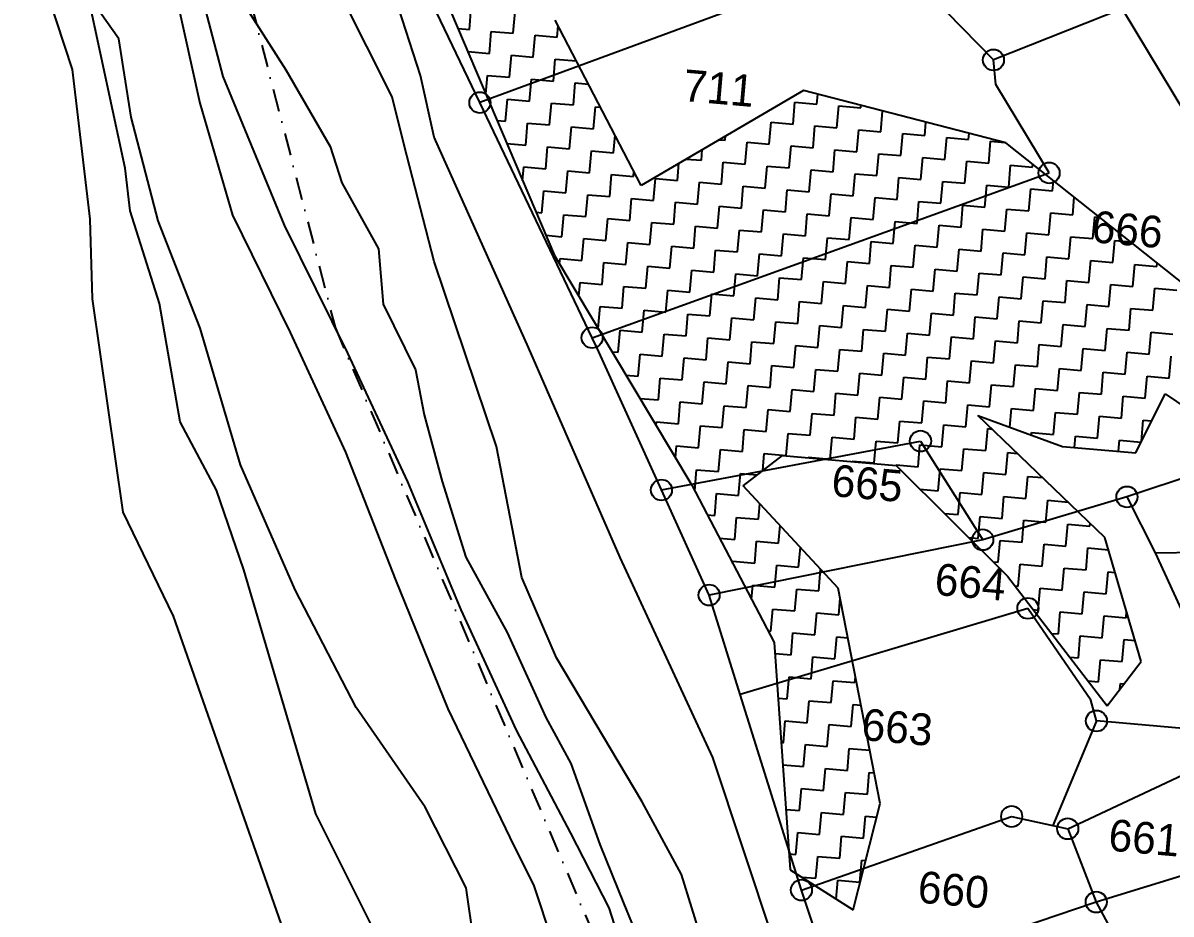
# Model space of a CAD drawing. Header units: metres. Extents: x 302356 to 305648, y 1939949 to 1943623.
# Drawn here: x 302390 to 302644.2, y 1941786.5 to 1941983.8 of the extents above; entities that cross this region are included whole.
import ezdxf

# ---------------------------------------------------------------- set-up
doc = ezdxf.new("R2010")
doc.units = ezdxf.units.M
doc.linetypes.add('DASHDOT', pattern=[1, 0.5, -0.25, 0, -0.25])
for name, color, linetype in [('LINE_WATER', 4, 'Continuous'), ('POLY_HATCH', 12, 'Continuous'), ('POLY_PARCEL', 6, 'Continuous'), ('POLY_WATER', 4, 'Continuous'), ('TEXT_PARCEL', 7, 'Continuous'), ('V_BOUND_STREAM_LINE', 7, 'DASHDOT')]:
    doc.layers.add(name, color=color, linetype=linetype)
doc.styles.add('TEXT_MAP', font='')
doc.styles.get('TEXT_MAP').set_extended_font_data('Kruti Dev 050')

msp = doc.modelspace()

# ---------------------------------------------------------------- linework, layer by layer
for centre in [(302604.87, 1941975.59), (302491.18, 1941966.15), (302617.2, 1941950.59), (302516.03, 1941914.12), (302588.72, 1941891.23), (302531.38, 1941880.4), (302634.42, 1941878.86), (302602.5, 1941869.38), (302541.93, 1941857.15), (302612.5, 1941854.2), (302627.67, 1941829.27), (302608.9, 1941808.12), (302621.31, 1941805.41), (302562.37, 1941791.83), (302627.63, 1941789.18)]:
    msp.add_circle(centre, 2.33)
at = {"layer": 'LINE_WATER'}
for p, q in [((302478.05, 1941972.18), (302466.36, 1942008.43)), ((302434.32, 1941971.91), (302426.9, 1942000.36)), ((302433.64, 1941996.36), (302448.25, 1941973.38)), ((302423.14, 1941993.61), (302429.16, 1941966.01)), ((302411.23, 1941980.26), (302404.39, 1941990.12)), ((302412.68, 1941951.62), (302404.39, 1941990.12)), ((302471.79, 1941967.43), (302460.23, 1941990.38)), ((302414, 1941962.94), (302411.23, 1941980.26)), ((302448.25, 1941973.38), (302458.01, 1941956.43)), ((302447.94, 1941939.01), (302434.32, 1941971.91)), ((302481.06, 1941958.5), (302478.05, 1941972.18)), ((302474.39, 1941956.71), (302471.79, 1941967.43)), ((302429.16, 1941966.01), (302436.41, 1941941.24)), ((302419.94, 1941939.99), (302414, 1941962.94)), ((302501.92, 1941911.95), (302481.06, 1941958.5)), ((302458.01, 1941956.43), (302460.6, 1941948.4)), ((302481.07, 1941931.01), (302474.39, 1941956.71)), ((302413.78, 1941942.18), (302412.68, 1941951.62)), ((302460.6, 1941948.4), (302468.74, 1941933.79)), ((302420.26, 1941921.69), (302413.78, 1941942.18)), ((302429.23, 1941916.25), (302419.94, 1941939.99)), ((302436.41, 1941941.24), (302449.17, 1941915.25)), ((302461.96, 1941910.72), (302447.94, 1941939.01)), ((302468.74, 1941933.79), (302469.74, 1941921.5)), ((302494.85, 1941890.05), (302481.07, 1941931.01)), ((302424.82, 1941895.49), (302420.26, 1941921.69)), ((302469.74, 1941921.5), (302476.9, 1941906.98)), ((302438.19, 1941885.96), (302429.23, 1941916.25)), ((302449.17, 1941915.25), (302461.4, 1941888.81)), ((302522.23, 1941865.44), (302501.92, 1941911.95)), ((302475.24, 1941882.24), (302461.96, 1941910.72)), ((302476.9, 1941906.98), (302478.85, 1941897.05)), ((302478.85, 1941897.05), (302482.82, 1941882.31)), ((302432.85, 1941880.34), (302424.82, 1941895.49)), ((302461.4, 1941888.81), (302472.49, 1941860.53)), ((302500.5, 1941861.02), (302494.85, 1941890.05)), ((302450.32, 1941858.31), (302438.19, 1941885.96)), ((302487.06, 1941853.89), (302475.24, 1941882.24)), ((302482.82, 1941882.31), (302488.07, 1941865.51)), ((302438.89, 1941862.7), (302432.85, 1941880.34)), ((302488.07, 1941865.51), (302497.25, 1941848.86)), ((302542.73, 1941821.16), (302522.23, 1941865.44)), ((302454.89, 1941808.7), (302438.89, 1941862.7)), ((302472.49, 1941860.53), (302484.05, 1941831.96)), ((302508.12, 1941843.28), (302500.5, 1941861.02)), ((302463.8, 1941832.26), (302450.32, 1941858.31)), ((302499.27, 1941827.22), (302487.06, 1941853.89)), ((302497.25, 1941848.86), (302505.75, 1941830.07)), ((302527.08, 1941811.38), (302508.12, 1941843.28)), ((302479.1, 1941810.19), (302463.8, 1941832.26)), ((302484.05, 1941831.96), (302497.81, 1941803.44)), ((302505.75, 1941830.07), (302511.33, 1941819.83)), ((302511.33, 1941804.46), (302499.27, 1941827.22)), ((302511.33, 1941819.83), (302517.71, 1941801.95)), ((302556.71, 1941779.12), (302542.73, 1941821.16)), ((302488.17, 1941792.33), (302479.1, 1941810.19)), ((302535.81, 1941795.26), (302527.08, 1941811.38)), ((302477.63, 1941763.14), (302454.89, 1941808.7)), ((302497.81, 1941803.44), (302503.11, 1941792.74)), ((302519.78, 1941787.87), (302511.33, 1941804.46)), ((302517.71, 1941801.95), (302523.04, 1941788.81)), ((302543.82, 1941769.43), (302535.81, 1941795.26)), ((302491.9, 1941766.39), (302488.17, 1941792.33)), ((302503.11, 1941792.74), (302509.98, 1941772.14)), ((302527.42, 1941764.76), (302519.78, 1941787.87)), ((302523.04, 1941788.81), (302528.79, 1941774.89))]:
    msp.add_line(p, q, dxfattribs=at)
at = {"layer": 'POLY_HATCH', "ltscale": 10}
for p, q in [((302466.19, 1942029.92), (302507.71, 1941932.3)), ((302526.87, 1941947.84), (302507.85, 1941984.42)), ((302562.8, 1941968.81), (302526.87, 1941947.84)), ((302607.61, 1941957.26), (302562.8, 1941968.81)), ((302656.83, 1941918.12), (302607.61, 1941957.26)), ((302507.71, 1941932.3), (302538.08, 1941881.46)), ((302636.41, 1941888.65), (302642.86, 1941901.69)), ((302642.86, 1941901.69), (302672.28, 1941881.8)), ((302629.56, 1941869.9), (302601.4, 1941896.9)), ((302601.4, 1941896.9), (302620.15, 1941890.06)), ((302620.15, 1941890.06), (302636.41, 1941888.65)), ((302549.43, 1941881.34), (302558.2, 1941888.02)), ((302558.2, 1941888.02), (302583.32, 1941885.83)), ((302583.32, 1941885.83), (302607.98, 1941861.36)), ((302538.08, 1941881.46), (302556.36, 1941846.64)), ((302570.53, 1941858.67), (302549.43, 1941881.34)), ((302637.59, 1941842.41), (302629.56, 1941869.9)), ((302607.98, 1941861.36), (302630.04, 1941832.65)), ((302579.78, 1941810.99), (302570.53, 1941858.67)), ((302556.36, 1941846.64), (302559.9, 1941796.35)), ((302630.04, 1941832.65), (302637.59, 1941842.41)), ((302573.81, 1941787.46), (302579.78, 1941810.99)), ((302559.9, 1941796.35), (302573.81, 1941787.46))]:
    msp.add_line(p, q, dxfattribs=at)
at = {"layer": 'POLY_HATCH', "linetype": 'Continuous', "ltscale": 10}
for p, q in [((302488.85, 1941982.34), (302489.27, 1941987.2)), ((302498.57, 1941981.49), (302499, 1941986.35)), ((302486.34, 1941982.56), (302488.85, 1941982.34)), ((302508.3, 1941980.65), (302508.51, 1941983.15)), ((302493.29, 1941977.05), (302493.71, 1941981.91)), ((302493.71, 1941981.91), (302498.57, 1941981.49)), ((302503.01, 1941976.21), (302503.43, 1941981.07)), ((302503.43, 1941981.07), (302508.3, 1941980.65)), ((302488.5, 1941977.47), (302493.29, 1941977.05)), ((302497.73, 1941971.77), (302498.15, 1941976.63)), ((302498.15, 1941976.63), (302503.01, 1941976.21)), ((302507.45, 1941970.92), (302507.87, 1941975.78)), ((302507.87, 1941975.78), (302512.55, 1941975.38)), ((302492.51, 1941968.06), (302492.87, 1941972.19)), ((302492.87, 1941972.19), (302497.73, 1941971.77)), ((302502.16, 1941966.49), (302502.59, 1941971.35)), ((302502.59, 1941971.35), (302507.45, 1941970.92)), ((302511.89, 1941965.64), (302512.31, 1941970.5)), ((302512.31, 1941970.5), (302515.22, 1941970.25)), ((302565.78, 1941965.84), (302565.97, 1941968)), ((302496.88, 1941962.05), (302497.3, 1941966.91)), ((302497.3, 1941966.91), (302502.16, 1941966.49)), ((302506.6, 1941961.2), (302507.03, 1941966.06)), ((302507.03, 1941966.06), (302511.89, 1941965.64)), ((302516.32, 1941960.35), (302516.75, 1941965.22)), ((302516.75, 1941965.22), (302517.89, 1941965.12)), ((302560.5, 1941961.41), (302560.92, 1941966.27)), ((302560.92, 1941966.27), (302565.78, 1941965.84)), ((302570.22, 1941960.56), (302570.64, 1941965.42)), ((302570.64, 1941965.42), (302575.5, 1941965)), ((302575.5, 1941965), (302575.55, 1941965.53)), ((302494.99, 1941962.21), (302496.88, 1941962.05)), ((302579.94, 1941959.71), (302580.34, 1941964.29)), ((302501.32, 1941956.76), (302501.74, 1941961.62)), ((302501.74, 1941961.62), (302506.6, 1941961.2)), ((302511.04, 1941955.92), (302511.46, 1941960.78)), ((302511.46, 1941960.78), (302516.32, 1941960.35)), ((302555.21, 1941956.97), (302555.64, 1941961.83)), ((302555.64, 1941961.83), (302560.5, 1941961.41)), ((302564.93, 1941956.12), (302565.36, 1941960.98)), ((302565.36, 1941960.98), (302570.22, 1941960.56)), ((302574.66, 1941955.28), (302575.08, 1941960.14)), ((302575.08, 1941960.14), (302579.94, 1941959.71)), ((302589.66, 1941958.87), (302589.92, 1941961.82)), ((302497.15, 1941957.13), (302501.32, 1941956.76)), ((302520.76, 1941955.07), (302521.1, 1941958.94)), ((302544.15, 1941957.93), (302545.49, 1941957.82)), ((302545.49, 1941957.82), (302545.57, 1941958.76)), ((302549.93, 1941952.53), (302550.35, 1941957.39)), ((302550.35, 1941957.39), (302555.21, 1941956.97)), ((302584.38, 1941954.43), (302584.8, 1941959.29)), ((302584.8, 1941959.29), (302589.66, 1941958.87)), ((302594.1, 1941953.58), (302594.52, 1941958.44)), ((302594.52, 1941958.44), (302599.38, 1941958.02)), ((302599.38, 1941958.02), (302599.5, 1941959.35)), ((302603.82, 1941952.74), (302604.25, 1941957.6)), ((302604.25, 1941957.6), (302607.36, 1941957.33)), ((302505.76, 1941951.48), (302506.18, 1941956.34)), ((302506.18, 1941956.34), (302511.04, 1941955.92)), ((302515.48, 1941950.63), (302515.9, 1941955.49)), ((302515.9, 1941955.49), (302520.76, 1941955.07)), ((302540.21, 1941953.38), (302540.41, 1941955.75)), ((302559.65, 1941951.68), (302560.07, 1941956.55)), ((302560.07, 1941956.55), (302564.93, 1941956.12)), ((302569.37, 1941950.84), (302569.79, 1941955.7)), ((302569.79, 1941955.7), (302574.66, 1941955.28)), ((302579.09, 1941949.99), (302579.52, 1941954.85)), ((302579.52, 1941954.85), (302584.38, 1941954.43)), ((302534.92, 1941948.94), (302535.25, 1941952.74)), ((302536.85, 1941953.67), (302540.21, 1941953.38)), ((302544.64, 1941948.09), (302545.07, 1941952.95)), ((302545.07, 1941952.95), (302549.93, 1941952.53)), ((302554.37, 1941947.25), (302554.79, 1941952.11)), ((302554.79, 1941952.11), (302559.65, 1941951.68)), ((302588.82, 1941949.14), (302589.24, 1941954.01)), ((302589.24, 1941954.01), (302594.1, 1941953.58)), ((302598.54, 1941948.3), (302598.96, 1941953.16)), ((302598.96, 1941953.16), (302603.82, 1941952.74)), ((302608.26, 1941947.45), (302608.68, 1941952.31)), ((302608.68, 1941952.31), (302613.54, 1941951.89)), ((302613.54, 1941951.89), (302613.6, 1941952.5)), ((302500.64, 1941948.94), (302500.89, 1941951.9)), ((302500.89, 1941951.9), (302505.76, 1941951.48)), ((302510.19, 1941946.19), (302510.62, 1941951.06)), ((302510.62, 1941951.06), (302515.48, 1941950.63)), ((302519.92, 1941945.35), (302520.34, 1941950.21)), ((302520.34, 1941950.21), (302525.2, 1941949.79)), ((302525.2, 1941949.79), (302525.29, 1941950.87)), ((302564.09, 1941946.4), (302564.51, 1941951.26)), ((302564.51, 1941951.26), (302569.37, 1941950.84)), ((302573.81, 1941945.55), (302574.23, 1941950.41)), ((302574.23, 1941950.41), (302579.09, 1941949.99)), ((302583.53, 1941944.71), (302583.95, 1941949.57)), ((302583.95, 1941949.57), (302588.82, 1941949.14)), ((302529.64, 1941944.5), (302530.06, 1941949.36)), ((302530.06, 1941949.36), (302534.92, 1941948.94)), ((302539.36, 1941943.66), (302539.78, 1941948.52)), ((302539.78, 1941948.52), (302544.64, 1941948.09)), ((302549.08, 1941942.81), (302549.5, 1941947.67)), ((302549.5, 1941947.67), (302554.37, 1941947.25)), ((302593.25, 1941943.86), (302593.68, 1941948.72)), ((302593.68, 1941948.72), (302598.54, 1941948.3)), ((302602.98, 1941943.01), (302603.4, 1941947.88)), ((302603.4, 1941947.88), (302608.26, 1941947.45)), ((302612.7, 1941942.17), (302613.12, 1941947.03)), ((302613.12, 1941947.03), (302617.98, 1941946.61)), ((302617.98, 1941946.61), (302618.18, 1941948.86)), ((302504.91, 1941941.76), (302505.33, 1941946.62)), ((302505.33, 1941946.62), (302510.19, 1941946.19)), ((302514.63, 1941940.91), (302515.05, 1941945.77)), ((302515.05, 1941945.77), (302519.92, 1941945.35)), ((302524.35, 1941940.06), (302524.78, 1941944.93)), ((302524.78, 1941944.93), (302529.64, 1941944.5)), ((302558.8, 1941941.96), (302559.23, 1941946.82)), ((302559.23, 1941946.82), (302564.09, 1941946.4)), ((302568.53, 1941941.12), (302568.95, 1941945.98)), ((302568.95, 1941945.98), (302573.81, 1941945.55)), ((302578.25, 1941940.27), (302578.67, 1941945.13)), ((302578.67, 1941945.13), (302583.53, 1941944.71)), ((302622.42, 1941941.32), (302622.76, 1941945.22)), ((302503.64, 1941941.87), (302504.91, 1941941.76)), ((302534.08, 1941939.22), (302534.5, 1941944.08)), ((302534.5, 1941944.08), (302539.36, 1941943.66)), ((302543.8, 1941938.37), (302544.22, 1941943.23)), ((302544.22, 1941943.23), (302549.08, 1941942.81)), ((302553.52, 1941937.52), (302553.94, 1941942.39)), ((302553.94, 1941942.39), (302558.8, 1941941.96)), ((302587.97, 1941939.42), (302588.39, 1941944.28)), ((302588.39, 1941944.28), (302593.25, 1941943.86)), ((302597.69, 1941938.58), (302598.11, 1941943.44)), ((302598.11, 1941943.44), (302602.98, 1941943.01)), ((302607.41, 1941937.73), (302607.84, 1941942.59)), ((302607.84, 1941942.59), (302612.7, 1941942.17)), ((302509.35, 1941936.47), (302509.77, 1941941.33)), ((302509.77, 1941941.33), (302514.63, 1941940.91)), ((302519.07, 1941935.63), (302519.49, 1941940.49)), ((302519.49, 1941940.49), (302524.35, 1941940.06)), ((302528.79, 1941934.78), (302529.21, 1941939.64)), ((302529.21, 1941939.64), (302534.08, 1941939.22)), ((302563.24, 1941936.68), (302563.66, 1941941.54)), ((302563.66, 1941941.54), (302568.53, 1941941.12)), ((302572.96, 1941935.83), (302573.39, 1941940.69)), ((302573.39, 1941940.69), (302578.25, 1941940.27)), ((302582.69, 1941934.99), (302583.11, 1941939.85)), ((302583.11, 1941939.85), (302587.97, 1941939.42)), ((302617.14, 1941936.88), (302617.56, 1941941.74)), ((302617.56, 1941941.74), (302622.42, 1941941.32)), ((302626.86, 1941936.04), (302627.28, 1941940.9)), ((302627.28, 1941940.9), (302628.3, 1941940.81)), ((302505.81, 1941936.78), (302509.35, 1941936.47)), ((302538.51, 1941933.93), (302538.94, 1941938.79)), ((302538.94, 1941938.79), (302543.8, 1941938.37)), ((302548.23, 1941933.09), (302548.66, 1941937.95)), ((302548.66, 1941937.95), (302553.52, 1941937.52)), ((302557.96, 1941932.24), (302558.38, 1941937.1)), ((302558.38, 1941937.1), (302563.24, 1941936.68)), ((302592.41, 1941934.14), (302592.83, 1941939)), ((302592.83, 1941939), (302597.69, 1941938.58)), ((302602.13, 1941933.29), (302602.55, 1941938.15)), ((302602.55, 1941938.15), (302607.41, 1941937.73)), ((302611.85, 1941932.45), (302612.27, 1941937.31)), ((302612.27, 1941937.31), (302617.14, 1941936.88)), ((302513.78, 1941931.19), (302514.21, 1941936.05)), ((302514.21, 1941936.05), (302519.07, 1941935.63)), ((302523.51, 1941930.34), (302523.93, 1941935.2)), ((302523.93, 1941935.2), (302528.79, 1941934.78)), ((302533.23, 1941929.5), (302533.65, 1941934.36)), ((302533.65, 1941934.36), (302538.51, 1941933.93)), ((302567.68, 1941931.39), (302568.1, 1941936.25)), ((302568.1, 1941936.25), (302572.96, 1941935.83)), ((302577.4, 1941930.55), (302577.82, 1941935.41)), ((302577.82, 1941935.41), (302582.69, 1941934.99)), ((302587.12, 1941929.7), (302587.55, 1941934.56)), ((302587.55, 1941934.56), (302592.41, 1941934.14)), ((302621.57, 1941931.6), (302622, 1941936.46)), ((302622, 1941936.46), (302626.86, 1941936.04)), ((302631.29, 1941930.75), (302631.72, 1941935.61)), ((302631.72, 1941935.61), (302635.21, 1941935.31)), ((302542.95, 1941928.65), (302543.37, 1941933.51)), ((302543.37, 1941933.51), (302548.23, 1941933.09)), ((302552.67, 1941927.8), (302553.1, 1941932.66)), ((302553.1, 1941932.66), (302557.96, 1941932.24)), ((302562.39, 1941926.96), (302562.82, 1941931.82)), ((302562.82, 1941931.82), (302567.68, 1941931.39)), ((302596.84, 1941928.85), (302597.27, 1941933.72)), ((302597.27, 1941933.72), (302602.13, 1941933.29)), ((302606.57, 1941928.01), (302606.99, 1941932.87)), ((302606.99, 1941932.87), (302611.85, 1941932.45)), ((302616.29, 1941927.16), (302616.71, 1941932.02)), ((302616.71, 1941932.02), (302621.57, 1941931.6)), ((302508.82, 1941930.44), (302508.92, 1941931.61)), ((302508.92, 1941931.61), (302513.78, 1941931.19)), ((302518.22, 1941925.9), (302518.65, 1941930.77)), ((302518.65, 1941930.77), (302523.51, 1941930.34)), ((302527.94, 1941925.06), (302528.37, 1941929.92)), ((302528.37, 1941929.92), (302533.23, 1941929.5)), ((302572.12, 1941926.11), (302572.54, 1941930.97)), ((302572.54, 1941930.97), (302577.4, 1941930.55)), ((302581.84, 1941925.26), (302582.26, 1941930.12)), ((302582.26, 1941930.12), (302587.12, 1941929.7)), ((302591.56, 1941924.42), (302591.98, 1941929.28)), ((302591.98, 1941929.28), (302596.84, 1941928.85)), ((302626.01, 1941926.32), (302626.43, 1941931.18)), ((302626.43, 1941931.18), (302631.29, 1941930.75)), ((302635.73, 1941925.47), (302636.16, 1941930.33)), ((302636.16, 1941930.33), (302641.02, 1941929.91)), ((302641.02, 1941929.91), (302641.08, 1941930.64)), ((302537.67, 1941924.21), (302538.09, 1941929.07)), ((302538.09, 1941929.07), (302542.95, 1941928.65)), ((302547.39, 1941923.36), (302547.81, 1941928.23)), ((302547.81, 1941928.23), (302552.67, 1941927.8)), ((302557.11, 1941922.52), (302557.53, 1941927.38)), ((302557.53, 1941927.38), (302562.39, 1941926.96)), ((302601.28, 1941923.57), (302601.71, 1941928.43)), ((302601.71, 1941928.43), (302606.57, 1941928.01)), ((302611, 1941922.72), (302611.43, 1941927.58)), ((302611.43, 1941927.58), (302616.29, 1941927.16)), ((302620.73, 1941921.88), (302621.15, 1941926.74)), ((302621.15, 1941926.74), (302626.01, 1941926.32)), ((302513.1, 1941923.29), (302513.36, 1941926.33)), ((302513.36, 1941926.33), (302518.22, 1941925.9)), ((302522.66, 1941920.62), (302523.08, 1941925.48)), ((302523.08, 1941925.48), (302527.94, 1941925.06)), ((302532.38, 1941919.77), (302532.81, 1941924.63)), ((302532.81, 1941924.63), (302537.67, 1941924.21)), ((302566.83, 1941921.67), (302567.26, 1941926.53)), ((302567.26, 1941926.53), (302572.12, 1941926.11)), ((302576.55, 1941920.83), (302576.98, 1941925.69)), ((302576.98, 1941925.69), (302581.84, 1941925.26)), ((302586.28, 1941919.98), (302586.7, 1941924.84)), ((302586.7, 1941924.84), (302591.56, 1941924.42)), ((302630.45, 1941921.03), (302630.87, 1941925.89)), ((302630.87, 1941925.89), (302635.73, 1941925.47)), ((302640.17, 1941920.18), (302640.59, 1941925.05)), ((302640.59, 1941925.05), (302645.45, 1941924.62)), ((302542.1, 1941918.93), (302542.53, 1941923.79)), ((302542.53, 1941923.79), (302547.39, 1941923.36)), ((302551.83, 1941918.08), (302552.25, 1941922.94)), ((302552.25, 1941922.94), (302557.11, 1941922.52)), ((302561.55, 1941917.23), (302561.97, 1941922.1)), ((302561.97, 1941922.1), (302566.83, 1941921.67)), ((302596, 1941919.13), (302596.42, 1941923.99)), ((302596.42, 1941923.99), (302601.28, 1941923.57)), ((302605.72, 1941918.29), (302606.14, 1941923.15)), ((302606.14, 1941923.15), (302611, 1941922.72)), ((302615.44, 1941917.44), (302615.87, 1941922.3)), ((302615.87, 1941922.3), (302620.73, 1941921.88)), ((302517.38, 1941916.18), (302517.8, 1941921.04)), ((302517.8, 1941921.04), (302522.66, 1941920.62)), ((302527.1, 1941915.34), (302527.52, 1941920.2)), ((302527.52, 1941920.2), (302532.38, 1941919.77)), ((302536.82, 1941914.49), (302537.24, 1941919.35)), ((302537.24, 1941919.35), (302542.1, 1941918.93)), ((302571.27, 1941916.39), (302571.69, 1941921.25)), ((302571.69, 1941921.25), (302576.55, 1941920.83)), ((302580.99, 1941915.54), (302581.42, 1941920.4)), ((302581.42, 1941920.4), (302586.28, 1941919.98)), ((302590.71, 1941914.69), (302591.14, 1941919.56)), ((302591.14, 1941919.56), (302596, 1941919.13)), ((302625.16, 1941916.59), (302625.59, 1941921.45)), ((302625.59, 1941921.45), (302630.45, 1941921.03)), ((302634.89, 1941915.75), (302635.31, 1941920.61)), ((302635.31, 1941920.61), (302640.17, 1941920.18)), ((302546.54, 1941913.64), (302546.97, 1941918.5)), ((302546.97, 1941918.5), (302551.83, 1941918.08)), ((302556.26, 1941912.8), (302556.69, 1941917.66)), ((302556.69, 1941917.66), (302561.55, 1941917.23)), ((302565.99, 1941911.95), (302566.41, 1941916.81)), ((302566.41, 1941916.81), (302571.27, 1941916.39)), ((302600.44, 1941913.85), (302600.86, 1941918.71)), ((302600.86, 1941918.71), (302605.72, 1941918.29)), ((302610.16, 1941913), (302610.58, 1941917.86)), ((302610.58, 1941917.86), (302615.44, 1941917.44)), ((302619.88, 1941912.16), (302620.3, 1941917.02)), ((302620.3, 1941917.02), (302625.16, 1941916.59)), ((302517.34, 1941916.19), (302517.38, 1941916.18)), ((302521.81, 1941910.9), (302522.24, 1941915.76)), ((302522.24, 1941915.76), (302527.1, 1941915.34)), ((302531.54, 1941910.05), (302531.96, 1941914.91)), ((302531.96, 1941914.91), (302536.82, 1941914.49)), ((302541.26, 1941909.21), (302541.68, 1941914.07)), ((302541.68, 1941914.07), (302546.54, 1941913.64)), ((302575.71, 1941911.1), (302576.13, 1941915.96)), ((302576.13, 1941915.96), (302580.99, 1941915.54)), ((302585.43, 1941910.26), (302585.85, 1941915.12)), ((302585.85, 1941915.12), (302590.71, 1941914.69)), ((302595.15, 1941909.41), (302595.58, 1941914.27)), ((302595.58, 1941914.27), (302600.44, 1941913.85)), ((302629.6, 1941911.31), (302630.03, 1941916.17)), ((302630.03, 1941916.17), (302634.89, 1941915.75)), ((302639.32, 1941910.46), (302639.75, 1941915.32)), ((302639.75, 1941915.32), (302644.61, 1941914.9)), ((302550.98, 1941908.36), (302551.4, 1941913.22)), ((302551.4, 1941913.22), (302556.26, 1941912.8)), ((302560.7, 1941907.51), (302561.12, 1941912.37)), ((302561.12, 1941912.37), (302565.99, 1941911.95)), ((302570.42, 1941906.67), (302570.85, 1941911.53)), ((302570.85, 1941911.53), (302575.71, 1941911.1)), ((302604.87, 1941908.56), (302605.3, 1941913.43)), ((302605.3, 1941913.43), (302610.16, 1941913)), ((302614.6, 1941907.72), (302615.02, 1941912.58)), ((302615.02, 1941912.58), (302619.88, 1941912.16)), ((302624.32, 1941906.87), (302624.74, 1941911.73)), ((302624.74, 1941911.73), (302629.6, 1941911.31)), ((302520.42, 1941911.02), (302521.81, 1941910.9)), ((302526.25, 1941905.61), (302526.67, 1941910.47)), ((302526.67, 1941910.47), (302531.54, 1941910.05)), ((302535.97, 1941904.77), (302536.4, 1941909.63)), ((302536.4, 1941909.63), (302541.26, 1941909.21)), ((302545.7, 1941903.92), (302546.12, 1941908.78)), ((302546.12, 1941908.78), (302550.98, 1941908.36)), ((302580.15, 1941905.82), (302580.57, 1941910.68)), ((302580.57, 1941910.68), (302585.43, 1941910.26)), ((302589.87, 1941904.97), (302590.29, 1941909.83)), ((302590.29, 1941909.83), (302595.15, 1941909.41)), ((302599.59, 1941904.13), (302600.01, 1941908.99)), ((302600.01, 1941908.99), (302604.87, 1941908.56)), ((302634.04, 1941906.02), (302634.46, 1941910.89)), ((302634.46, 1941910.89), (302639.32, 1941910.46)), ((302643.76, 1941905.18), (302644.18, 1941910.04)), ((302555.42, 1941903.07), (302555.84, 1941907.94)), ((302555.84, 1941907.94), (302560.7, 1941907.51)), ((302565.14, 1941902.23), (302565.56, 1941907.09)), ((302565.56, 1941907.09), (302570.42, 1941906.67)), ((302574.86, 1941901.38), (302575.28, 1941906.24)), ((302575.28, 1941906.24), (302580.15, 1941905.82)), ((302609.31, 1941903.28), (302609.73, 1941908.14)), ((302609.73, 1941908.14), (302614.6, 1941907.72)), ((302619.03, 1941902.43), (302619.46, 1941907.29)), ((302619.46, 1941907.29), (302624.32, 1941906.87)), ((302628.76, 1941901.59), (302629.18, 1941906.45)), ((302629.18, 1941906.45), (302634.04, 1941906.02)), ((302523.51, 1941905.85), (302526.25, 1941905.61)), ((302530.69, 1941900.33), (302531.11, 1941905.19)), ((302531.11, 1941905.19), (302535.97, 1941904.77)), ((302540.41, 1941899.48), (302540.83, 1941904.34)), ((302540.83, 1941904.34), (302545.7, 1941903.92)), ((302584.58, 1941900.54), (302585.01, 1941905.4)), ((302585.01, 1941905.4), (302589.87, 1941904.97)), ((302594.31, 1941899.69), (302594.73, 1941904.55)), ((302594.73, 1941904.55), (302599.59, 1941904.13)), ((302604.03, 1941898.84), (302604.45, 1941903.7)), ((302604.45, 1941903.7), (302609.31, 1941903.28)), ((302638.48, 1941900.74), (302638.9, 1941905.6)), ((302638.9, 1941905.6), (302643.76, 1941905.18)), ((302550.13, 1941898.64), (302550.56, 1941903.5)), ((302550.56, 1941903.5), (302555.42, 1941903.07)), ((302559.86, 1941897.79), (302560.28, 1941902.65)), ((302560.28, 1941902.65), (302565.14, 1941902.23)), ((302569.58, 1941896.94), (302570, 1941901.8)), ((302570, 1941901.8), (302574.86, 1941901.38)), ((302613.75, 1941898), (302614.17, 1941902.86)), ((302614.17, 1941902.86), (302619.03, 1941902.43)), ((302623.47, 1941897.15), (302623.89, 1941902.01)), ((302623.89, 1941902.01), (302628.76, 1941901.59)), ((302633.19, 1941896.3), (302633.62, 1941901.16)), ((302633.62, 1941901.16), (302638.48, 1941900.74)), ((302526.59, 1941900.69), (302530.69, 1941900.33)), ((302535.13, 1941895.05), (302535.55, 1941899.91)), ((302535.55, 1941899.91), (302540.41, 1941899.48)), ((302544.85, 1941894.2), (302545.27, 1941899.06)), ((302545.27, 1941899.06), (302550.13, 1941898.64)), ((302579.3, 1941896.1), (302579.72, 1941900.96)), ((302579.72, 1941900.96), (302584.58, 1941900.54)), ((302589.02, 1941895.25), (302589.44, 1941900.11)), ((302589.44, 1941900.11), (302594.31, 1941899.69)), ((302598.74, 1941894.4), (302599.17, 1941899.27)), ((302599.17, 1941899.27), (302604.03, 1941898.84)), ((302554.57, 1941893.35), (302554.99, 1941898.21)), ((302554.99, 1941898.21), (302559.86, 1941897.79)), ((302564.29, 1941892.51), (302564.72, 1941897.37)), ((302564.72, 1941897.37), (302569.58, 1941896.94)), ((302574.01, 1941891.66), (302574.44, 1941896.52)), ((302574.44, 1941896.52), (302579.3, 1941896.1)), ((302608.53, 1941894.3), (302608.89, 1941898.42)), ((302608.89, 1941898.42), (302613.75, 1941898)), ((302618.19, 1941892.71), (302618.61, 1941897.57)), ((302618.61, 1941897.57), (302623.47, 1941897.15)), ((302627.91, 1941891.86), (302628.33, 1941896.73)), ((302628.33, 1941896.73), (302633.19, 1941896.3)), ((302530.2, 1941894.66), (302530.27, 1941895.47)), ((302530.27, 1941895.47), (302535.13, 1941895.05)), ((302539.56, 1941889.76), (302539.99, 1941894.62)), ((302539.99, 1941894.62), (302544.85, 1941894.2)), ((302549.29, 1941888.91), (302549.71, 1941893.78)), ((302549.71, 1941893.78), (302554.57, 1941893.35)), ((302583.74, 1941890.81), (302584.16, 1941895.67)), ((302584.16, 1941895.67), (302589.02, 1941895.25)), ((302593.46, 1941889.97), (302593.88, 1941894.83)), ((302593.88, 1941894.83), (302598.74, 1941894.4)), ((302603.18, 1941889.12), (302603.6, 1941893.98)), ((302603.6, 1941893.98), (302604.53, 1941893.9)), ((302637.64, 1941891.15), (302638.05, 1941895.88)), ((302638.05, 1941895.88), (302639.91, 1941895.72)), ((302559.01, 1941888.07), (302559.43, 1941892.93)), ((302559.43, 1941892.93), (302564.29, 1941892.51)), ((302568.73, 1941887.22), (302569.15, 1941892.08)), ((302569.15, 1941892.08), (302574.01, 1941891.66)), ((302578.45, 1941886.38), (302578.88, 1941891.24)), ((302578.88, 1941891.24), (302583.74, 1941890.81)), ((302613.28, 1941892.57), (302613.33, 1941893.13)), ((302613.33, 1941893.13), (302618.19, 1941892.71)), ((302622.83, 1941889.83), (302623.05, 1941892.29)), ((302623.05, 1941892.29), (302627.91, 1941891.86)), ((302632.56, 1941888.98), (302632.77, 1941891.44)), ((302632.77, 1941891.44), (302637.58, 1941891.02)), ((302534.47, 1941887.5), (302534.7, 1941890.18)), ((302534.7, 1941890.18), (302539.56, 1941889.76)), ((302544, 1941884.48), (302544.43, 1941889.34)), ((302544.43, 1941889.34), (302549.29, 1941888.91)), ((302553.82, 1941884.68), (302554.15, 1941888.49)), ((302554.15, 1941888.49), (302559.01, 1941888.07)), ((302588.17, 1941885.53), (302588.6, 1941890.39)), ((302588.6, 1941890.39), (302593.46, 1941889.97)), ((302597.9, 1941884.68), (302598.32, 1941889.54)), ((302598.32, 1941889.54), (302603.18, 1941889.12)), ((302607.62, 1941883.84), (302608.04, 1941888.7)), ((302608.04, 1941888.7), (302610.15, 1941888.51)), ((302563.86, 1941887.52), (302563.87, 1941887.65)), ((302563.87, 1941887.65), (302568.73, 1941887.22)), ((302573.58, 1941886.68), (302573.59, 1941886.8)), ((302573.59, 1941886.8), (302578.45, 1941886.38)), ((302583.3, 1941885.83), (302583.31, 1941885.95)), ((302583.31, 1941885.95), (302588.17, 1941885.53)), ((302538.73, 1941880.21), (302539.14, 1941884.9)), ((302539.14, 1941884.9), (302544, 1941884.48)), ((302548.44, 1941879.19), (302548.86, 1941884.05)), ((302548.86, 1941884.05), (302552.57, 1941883.73)), ((302592.61, 1941880.24), (302593.04, 1941885.11)), ((302593.04, 1941885.11), (302597.9, 1941884.68)), ((302602.33, 1941879.4), (302602.76, 1941884.26)), ((302602.76, 1941884.26), (302607.62, 1941883.84)), ((302612.06, 1941878.55), (302612.48, 1941883.41)), ((302612.48, 1941883.41), (302615.77, 1941883.13)), ((302543.16, 1941874.76), (302543.58, 1941879.62)), ((302543.58, 1941879.62), (302548.44, 1941879.19)), ((302588.59, 1941880.59), (302592.61, 1941880.24)), ((302597.05, 1941874.96), (302597.47, 1941879.82)), ((302597.47, 1941879.82), (302602.33, 1941879.4)), ((302606.77, 1941874.11), (302607.2, 1941878.97)), ((302607.2, 1941878.97), (302612.06, 1941878.55)), ((302552.88, 1941873.91), (302553.17, 1941877.32)), ((302616.49, 1941873.27), (302616.92, 1941878.13)), ((302616.92, 1941878.13), (302621.38, 1941877.74)), ((302541.52, 1941874.9), (302543.16, 1941874.76)), ((302547.59, 1941869.47), (302548.02, 1941874.33)), ((302548.02, 1941874.33), (302552.88, 1941873.91)), ((302594, 1941875.23), (302597.05, 1941874.96)), ((302601.49, 1941869.68), (302601.91, 1941874.54)), ((302601.91, 1941874.54), (302606.77, 1941874.11)), ((302611.21, 1941868.83), (302611.63, 1941873.69)), ((302611.63, 1941873.69), (302616.49, 1941873.27)), ((302557.32, 1941868.62), (302557.65, 1941872.51)), ((302620.93, 1941867.98), (302621.36, 1941872.84)), ((302621.36, 1941872.84), (302626.22, 1941872.42)), ((302626.22, 1941872.42), (302626.27, 1941873.05)), ((302544.22, 1941869.76), (302547.59, 1941869.47)), ((302552.03, 1941864.19), (302552.45, 1941869.05)), ((302552.45, 1941869.05), (302557.32, 1941868.62)), ((302599.42, 1941869.86), (302601.49, 1941869.68)), ((302605.93, 1941864.39), (302606.35, 1941869.25)), ((302606.35, 1941869.25), (302611.21, 1941868.83)), ((302615.65, 1941863.55), (302616.07, 1941868.41)), ((302616.07, 1941868.41), (302620.93, 1941867.98)), ((302561.75, 1941863.34), (302562.13, 1941867.69)), ((302625.37, 1941862.7), (302625.79, 1941867.56)), ((302625.79, 1941867.56), (302630.36, 1941867.16)), ((302547.14, 1941864.21), (302547.17, 1941864.61)), ((302547.17, 1941864.61), (302552.03, 1941864.19)), ((302556.47, 1941858.9), (302556.89, 1941863.76)), ((302556.89, 1941863.76), (302561.75, 1941863.34)), ((302604.83, 1941864.49), (302605.93, 1941864.39)), ((302610.36, 1941859.11), (302610.79, 1941863.97)), ((302610.79, 1941863.97), (302615.65, 1941863.55)), ((302620.09, 1941858.26), (302620.51, 1941863.12)), ((302620.51, 1941863.12), (302625.37, 1941862.7)), ((302566.19, 1941858.06), (302566.61, 1941862.88)), ((302629.81, 1941857.41), (302630.23, 1941862.28)), ((302630.23, 1941862.28), (302631.83, 1941862.14)), ((302551.34, 1941856.21), (302551.61, 1941859.33)), ((302551.61, 1941859.33), (302556.47, 1941858.9)), ((302560.91, 1941853.62), (302561.33, 1941858.48)), ((302561.33, 1941858.48), (302566.19, 1941858.06)), ((302609.66, 1941859.17), (302610.36, 1941859.11)), ((302614.8, 1941853.82), (302615.22, 1941858.68)), ((302615.22, 1941858.68), (302620.09, 1941858.26)), ((302570.63, 1941852.77), (302570.95, 1941856.49)), ((302624.52, 1941852.98), (302624.95, 1941857.84)), ((302624.95, 1941857.84), (302629.81, 1941857.41)), ((302555.62, 1941849.18), (302556.05, 1941854.04)), ((302556.05, 1941854.04), (302560.91, 1941853.62)), ((302565.34, 1941848.33), (302565.77, 1941853.19)), ((302565.77, 1941853.19), (302570.63, 1941852.77)), ((302613.7, 1941853.92), (302614.8, 1941853.82)), ((302619.24, 1941848.54), (302619.66, 1941853.4)), ((302619.66, 1941853.4), (302624.52, 1941852.98)), ((302634.25, 1941852.13), (302634.36, 1941853.47)), ((302628.96, 1941847.69), (302629.38, 1941852.55)), ((302629.38, 1941852.55), (302634.25, 1941852.13)), ((302555, 1941849.23), (302555.62, 1941849.18)), ((302560.06, 1941843.9), (302560.48, 1941848.76)), ((302560.48, 1941848.76), (302565.34, 1941848.33)), ((302569.78, 1941843.05), (302570.21, 1941847.91)), ((302570.21, 1941847.91), (302572.66, 1941847.7)), ((302617.73, 1941848.67), (302619.24, 1941848.54)), ((302623.68, 1941843.25), (302624.1, 1941848.12)), ((302624.1, 1941848.12), (302628.96, 1941847.69)), ((302633.4, 1941842.41), (302633.82, 1941847.27)), ((302633.82, 1941847.27), (302636.23, 1941847.06)), ((302556.54, 1941844.2), (302560.06, 1941843.9)), ((302564.5, 1941838.61), (302564.92, 1941843.47)), ((302564.92, 1941843.47), (302569.78, 1941843.05)), ((302621.77, 1941843.42), (302623.68, 1941843.25)), ((302628.11, 1941837.97), (302628.54, 1941842.83)), ((302628.54, 1941842.83), (302633.4, 1941842.41)), ((302559.21, 1941834.17), (302559.64, 1941839.04)), ((302559.64, 1941839.04), (302564.5, 1941838.61)), ((302568.94, 1941833.33), (302569.36, 1941838.19)), ((302569.36, 1941838.19), (302574.22, 1941837.77)), ((302574.22, 1941837.77), (302574.33, 1941839.06)), ((302625.8, 1941838.17), (302628.11, 1941837.97)), ((302632.87, 1941836.31), (302632.98, 1941837.55)), ((302632.98, 1941837.55), (302633.77, 1941837.48)), ((302557.23, 1941834.35), (302559.21, 1941834.17)), ((302563.65, 1941828.89), (302564.07, 1941833.75)), ((302564.07, 1941833.75), (302568.94, 1941833.33)), ((302573.37, 1941828.04), (302573.8, 1941832.9)), ((302573.8, 1941832.9), (302575.56, 1941832.75)), ((302629.83, 1941832.92), (302630.22, 1941832.89)), ((302558.37, 1941824.45), (302558.79, 1941829.31)), ((302558.79, 1941829.31), (302563.65, 1941828.89)), ((302568.09, 1941823.61), (302568.51, 1941828.47)), ((302568.51, 1941828.47), (302573.37, 1941828.04)), ((302557.92, 1941824.49), (302558.37, 1941824.45)), ((302562.81, 1941819.17), (302563.23, 1941824.03)), ((302563.23, 1941824.03), (302568.09, 1941823.61)), ((302572.53, 1941818.32), (302572.95, 1941823.18)), ((302572.95, 1941823.18), (302577.49, 1941822.79)), ((302558.27, 1941819.56), (302562.81, 1941819.17)), ((302567.24, 1941813.88), (302567.67, 1941818.74)), ((302567.67, 1941818.74), (302572.53, 1941818.32)), ((302576.96, 1941813.04), (302577.39, 1941817.9)), ((302577.39, 1941817.9), (302578.46, 1941817.81)), ((302561.96, 1941809.45), (302562.38, 1941814.31)), ((302562.38, 1941814.31), (302567.24, 1941813.88)), ((302571.68, 1941808.6), (302572.1, 1941813.46)), ((302572.1, 1941813.46), (302576.96, 1941813.04)), ((302558.96, 1941809.71), (302561.96, 1941809.45)), ((302566.4, 1941804.16), (302566.82, 1941809.02)), ((302566.82, 1941809.02), (302571.68, 1941808.6)), ((302576.12, 1941803.32), (302576.54, 1941808.18)), ((302576.54, 1941808.18), (302579.01, 1941807.96)), ((302561.11, 1941799.72), (302561.54, 1941804.58)), ((302561.54, 1941804.58), (302566.4, 1941804.16)), ((302570.83, 1941798.88), (302571.26, 1941803.74)), ((302571.26, 1941803.74), (302576.12, 1941803.32)), ((302559.65, 1941799.85), (302561.11, 1941799.72)), ((302565.55, 1941794.44), (302565.97, 1941799.3)), ((302565.97, 1941799.3), (302570.83, 1941798.88)), ((302575.27, 1941793.59), (302575.7, 1941798.45)), ((302575.7, 1941798.45), (302576.58, 1941798.38)), ((302562.47, 1941794.71), (302565.55, 1941794.44)), ((302570.05, 1941789.86), (302570.41, 1941794.02)), ((302570.41, 1941794.02), (302575.27, 1941793.59))]:
    msp.add_line(p, q, dxfattribs=at)
at = {"layer": 'POLY_PARCEL'}
for p, q in [((302581.61, 1941999.53), (302491.18, 1941966.15)), ((302604.87, 1941975.59), (302581.61, 1941999.53)), ((302633.4, 1941986.93), (302604.87, 1941975.59)), ((302633.4, 1941986.93), (302656.53, 1941948.42)), ((302605.43, 1941970.18), (302604.87, 1941975.59)), ((302617.2, 1941950.59), (302605.43, 1941970.18)), ((302516.03, 1941914.12), (302617.2, 1941950.59)), ((302531.38, 1941880.4), (302588.72, 1941891.23)), ((302588.72, 1941891.23), (302602.5, 1941869.38)), ((302666.85, 1941889.78), (302634.42, 1941878.86)), ((302634.42, 1941878.86), (302602.5, 1941869.38)), ((302634.42, 1941878.86), (302640.67, 1941866.47)), ((302602.5, 1941869.38), (302541.93, 1941857.15)), ((302640.67, 1941866.47), (302681.65, 1941867.32)), ((302640.67, 1941866.47), (302650.93, 1941844.08)), ((302612.5, 1941854.2), (302548.81, 1941835.16)), ((302626.44, 1941833.86), (302612.5, 1941854.2)), ((302627.67, 1941829.27), (302626.44, 1941833.86)), ((302627.67, 1941829.27), (302618.05, 1941806.13)), ((302646.9, 1941827.6), (302627.67, 1941829.27)), ((302621.31, 1941805.41), (302649.16, 1941818.45)), ((302562.37, 1941791.83), (302608.9, 1941808.12)), ((302608.9, 1941808.12), (302618.05, 1941806.13)), ((302618.05, 1941806.13), (302621.31, 1941805.41)), ((302621.31, 1941805.41), (302627.63, 1941789.18)), ((302654.05, 1941797.27), (302627.63, 1941789.18)), ((302627.63, 1941789.18), (302569.77, 1941769.61)), ((302627.63, 1941789.18), (302633.26, 1941778.74))]:
    msp.add_line(p, q, dxfattribs=at)
at = {"layer": 'POLY_WATER'}
for p, q in [((302491.18, 1941966.15), (302470.48, 1942009.51)), ((302390.03, 1942006.85), (302400.96, 1941973.45)), ((302400.96, 1941973.45), (302404.84, 1941940.35)), ((302516.03, 1941914.12), (302491.18, 1941966.15)), ((302404.84, 1941940.35), (302405.36, 1941922.68)), ((302405.36, 1941922.68), (302412.15, 1941875.49)), ((302517.13, 1941911.81), (302516.03, 1941914.12)), ((302531.38, 1941880.4), (302517.13, 1941911.81)), ((302541.93, 1941857.15), (302531.38, 1941880.4)), ((302412.15, 1941875.49), (302423.29, 1941852.44)), ((302548.81, 1941835.16), (302541.93, 1941857.15)), ((302423.29, 1941852.44), (302447.13, 1941784.44)), ((302562.37, 1941791.83), (302548.81, 1941835.16)), ((302569.77, 1941769.61), (302562.37, 1941791.83))]:
    msp.add_line(p, q, dxfattribs=at)
at = {"layer": 'V_BOUND_STREAM_LINE', "ltscale": 10}
for p, q in [((302404.81, 1942125.53), (302459.13, 1941916.43)), ((302459.13, 1941916.43), (302564.7, 1941668.34))]:
    msp.add_line(p, q, dxfattribs=at)

# ---------------------------------------------------------------- texts
at = {"layer": 'TEXT_PARCEL', "style": 'TEXT_MAP'}
for s, p in [('711', (302535.98, 1941966.54)), ('666', (302626.41, 1941935.27)), ('665', (302568.83, 1941879.08)), ('664', (302591.66, 1941857.22)), ('663', (302575.47, 1941825.08)), ('661', (302630.14, 1941800.6)), ('660', (302587.92, 1941789.1))]:
    msp.add_text(s, height=7.026, rotation=355.0239, dxfattribs=at).set_placement(p)

doc.saveas('drawing.dxf')
